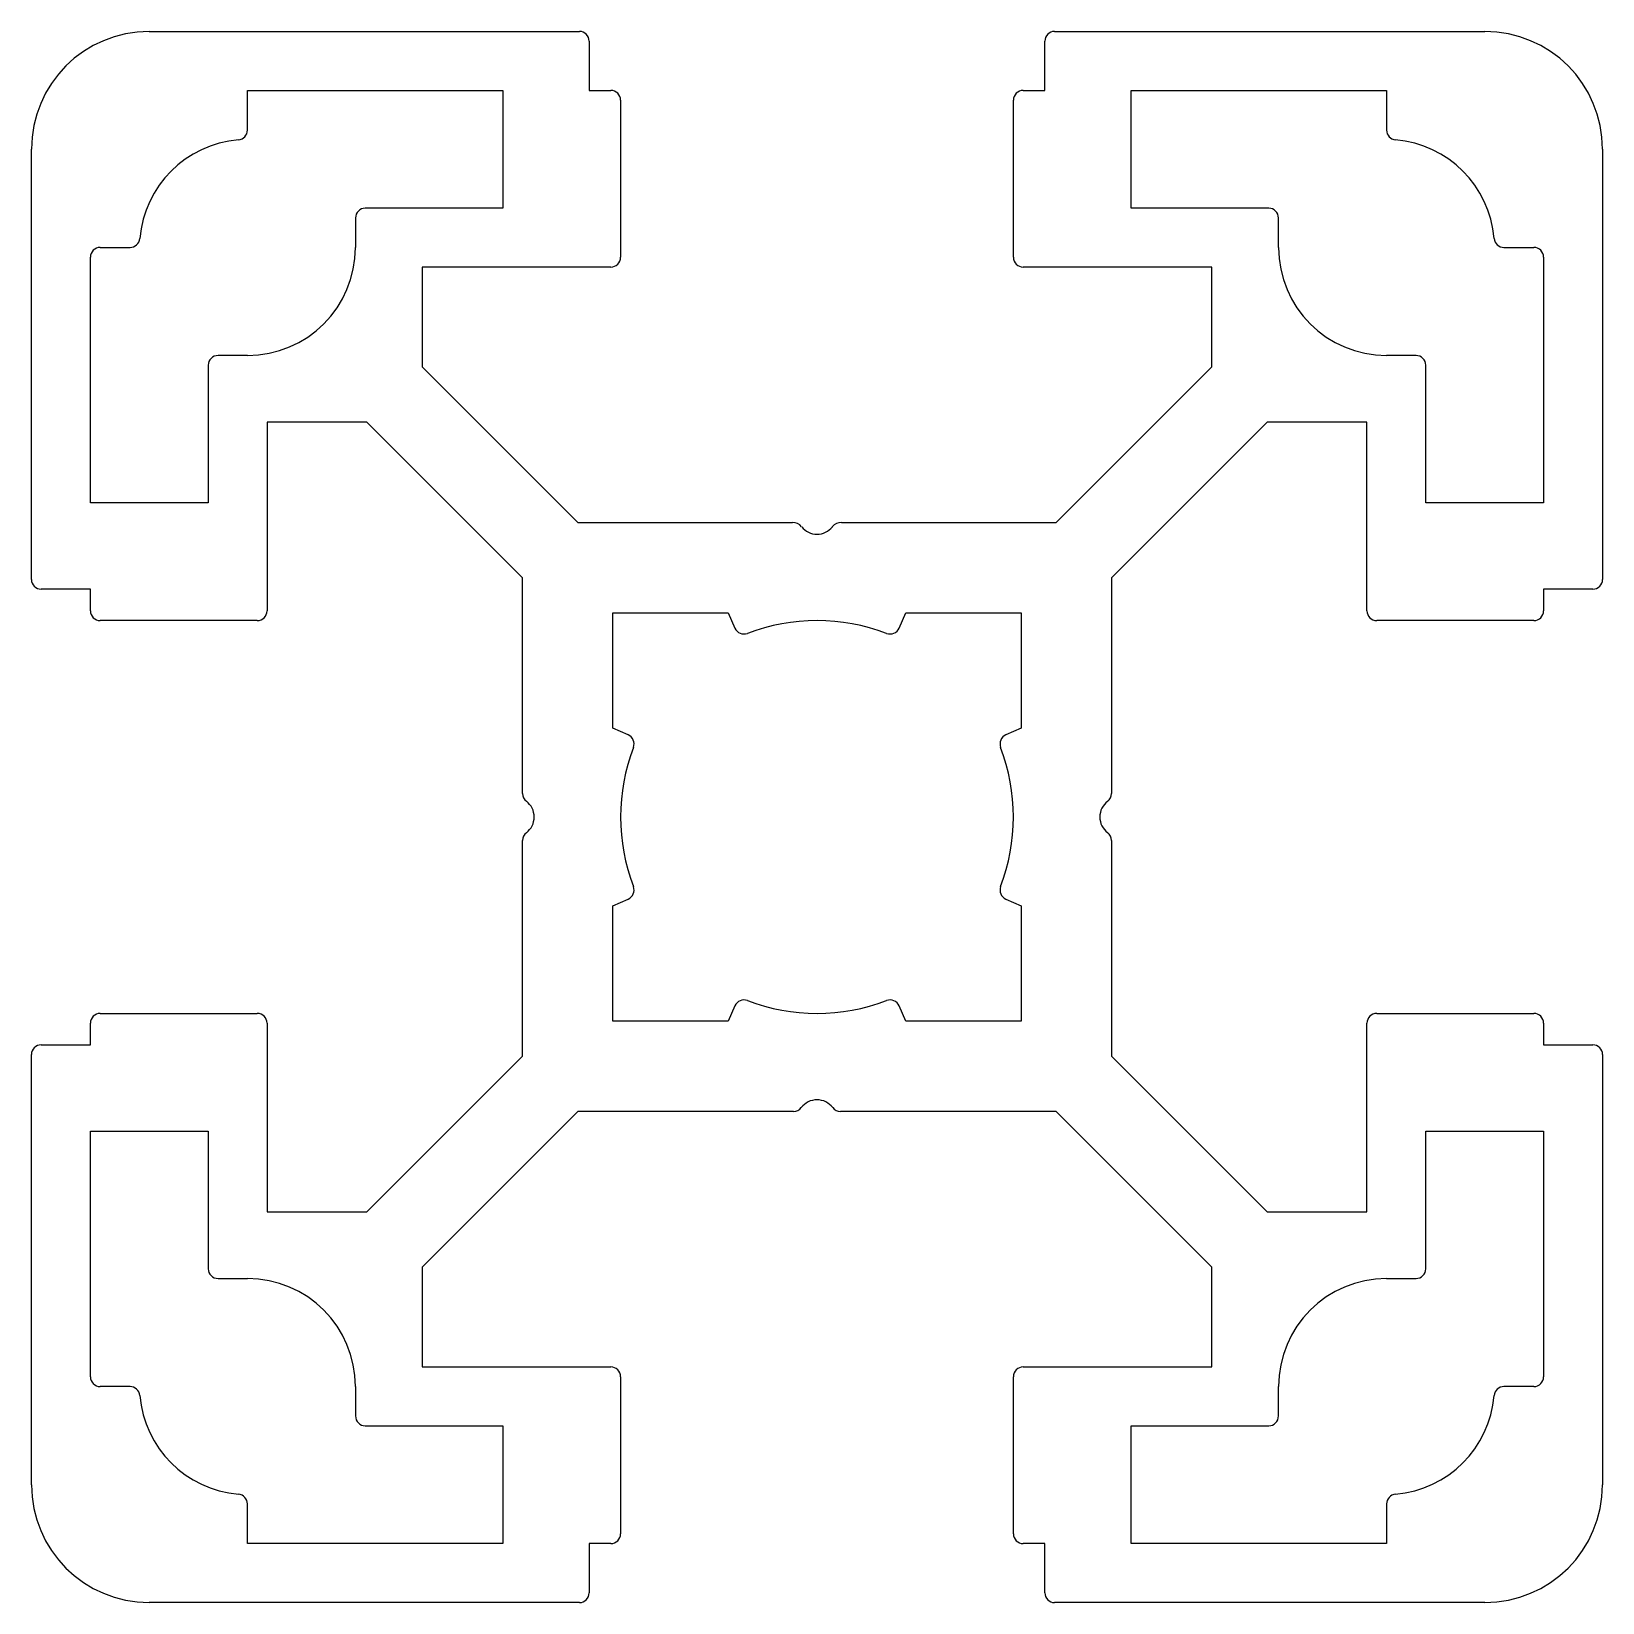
# Model space of a CAD drawing. Extents: x 1983.4 to 2023.4, y 1227.4 to 1267.4.
import ezdxf

# ---------------------------------------------------------------- set-up
doc = ezdxf.new("R2010")
doc.units = 0
doc.layers.get('0').update_dxf_attribs({"linetype": 'CONTINUOUS'})

msp = doc.modelspace()

# ---------------------------------------------------------------- linework, layer by layer
for p, q in [((1986.365, 1267.378), (1997.315, 1267.378)), ((2009.415, 1267.378), (2020.365, 1267.378)), ((1997.565, 1267.128), (1997.565, 1265.878)), ((2009.165, 1265.878), (2009.165, 1267.128)), ((1988.865, 1264.867), (1988.865, 1265.878)), ((1988.865, 1265.878), (1995.365, 1265.878)), ((1995.365, 1265.878), (1995.365, 1262.878)), ((1997.565, 1265.878), (1998.115, 1265.878)), ((1998.365, 1265.628), (1998.365, 1261.628)), ((2008.365, 1261.628), (2008.365, 1265.628)), ((2008.615, 1265.878), (2009.165, 1265.878)), ((2011.365, 1262.878), (2011.365, 1265.878)), ((2011.365, 1265.878), (2017.865, 1265.878)), ((2017.865, 1265.878), (2017.865, 1264.867)), ((1983.365, 1253.428), (1983.365, 1264.378)), ((2023.365, 1264.378), (2023.365, 1253.428)), ((1995.365, 1262.878), (1991.865, 1262.878)), ((2014.865, 1262.878), (2011.365, 1262.878)), ((1991.615, 1262.628), (1991.615, 1261.878)), ((2015.115, 1261.878), (2015.115, 1262.628)), ((1984.865, 1255.378), (1984.865, 1261.628)), ((1985.115, 1261.878), (1985.875, 1261.878)), ((2020.854, 1261.878), (2021.615, 1261.878)), ((2021.865, 1261.628), (2021.865, 1255.378)), ((1993.315, 1261.378), (1993.315, 1258.842)), ((1998.115, 1261.378), (1993.315, 1261.378)), ((2013.415, 1261.378), (2008.615, 1261.378)), ((2013.415, 1258.842), (2013.415, 1261.378)), ((1987.865, 1258.878), (1987.865, 1255.378)), ((1988.865, 1259.128), (1988.115, 1259.128)), ((1993.315, 1258.842), (1997.279, 1254.878)), ((2009.451, 1254.878), (2013.415, 1258.842)), ((2018.615, 1259.128), (2017.865, 1259.128)), ((2018.865, 1255.378), (2018.865, 1258.878)), ((1989.365, 1257.428), (1989.365, 1252.628)), ((1991.901, 1257.428), (1989.365, 1257.428)), ((1995.865, 1253.464), (1991.901, 1257.428)), ((2014.829, 1257.428), (2010.865, 1253.464)), ((2017.365, 1257.428), (2014.829, 1257.428)), ((2017.365, 1252.628), (2017.365, 1257.428)), ((1987.865, 1255.378), (1984.865, 1255.378)), ((2021.865, 1255.378), (2018.865, 1255.378)), ((1997.279, 1254.878), (2002.74, 1254.878)), ((2003.989, 1254.878), (2009.451, 1254.878)), ((1995.865, 1247.978), (1995.865, 1253.464)), ((2010.865, 1253.464), (2010.865, 1247.978)), ((1984.865, 1253.178), (1983.615, 1253.178)), ((1984.865, 1252.628), (1984.865, 1253.178)), ((2021.865, 1253.178), (2021.865, 1252.628)), ((2023.115, 1253.178), (2021.865, 1253.178)), ((1998.165, 1249.639), (1998.165, 1252.578)), ((1998.165, 1252.578), (2001.104, 1252.578)), ((2001.104, 1252.578), (2001.274, 1252.187)), ((2005.456, 1252.187), (2005.626, 1252.578)), ((2005.626, 1252.578), (2008.565, 1252.578)), ((2008.565, 1252.578), (2008.565, 1249.639)), ((1989.115, 1252.378), (1985.115, 1252.378)), ((2021.615, 1252.378), (2017.615, 1252.378)), ((1998.556, 1249.469), (1998.165, 1249.639)), ((2008.565, 1249.639), (2008.174, 1249.469)), ((1995.865, 1241.292), (1995.865, 1246.778)), ((2010.865, 1246.778), (2010.865, 1241.292)), ((1998.165, 1245.117), (1998.556, 1245.287)), ((2008.174, 1245.287), (2008.565, 1245.117)), ((1998.165, 1242.178), (1998.165, 1245.117)), ((2008.565, 1245.117), (2008.565, 1242.178)), ((2001.274, 1242.569), (2001.104, 1242.178)), ((2005.626, 1242.178), (2005.456, 1242.569)), ((1984.865, 1241.578), (1984.865, 1242.128)), ((1985.115, 1242.378), (1989.115, 1242.378)), ((1989.365, 1242.128), (1989.365, 1237.328)), ((2001.104, 1242.178), (1998.165, 1242.178)), ((2008.565, 1242.178), (2005.626, 1242.178)), ((2017.365, 1237.328), (2017.365, 1242.128)), ((2017.615, 1242.378), (2021.615, 1242.378)), ((2021.865, 1242.128), (2021.865, 1241.578)), ((1983.365, 1230.378), (1983.365, 1241.328)), ((1983.615, 1241.578), (1984.865, 1241.578)), ((1991.901, 1237.328), (1995.865, 1241.292)), ((2010.865, 1241.292), (2014.829, 1237.328)), ((2021.865, 1241.578), (2023.115, 1241.578)), ((2023.365, 1241.328), (2023.365, 1230.378)), ((1997.279, 1239.878), (1993.315, 1235.914)), ((2002.765, 1239.878), (1997.279, 1239.878)), ((2009.451, 1239.878), (2003.965, 1239.878)), ((2013.415, 1235.914), (2009.451, 1239.878)), ((1984.865, 1233.128), (1984.865, 1239.378)), ((1984.865, 1239.378), (1987.865, 1239.378)), ((1987.865, 1239.378), (1987.865, 1235.878)), ((2018.865, 1235.878), (2018.865, 1239.378)), ((2018.865, 1239.378), (2021.865, 1239.378)), ((2021.865, 1239.378), (2021.865, 1233.128)), ((1989.365, 1237.328), (1991.901, 1237.328)), ((2014.829, 1237.328), (2017.365, 1237.328)), ((1988.115, 1235.628), (1988.865, 1235.628)), ((1993.315, 1235.914), (1993.315, 1233.378)), ((2013.415, 1233.378), (2013.415, 1235.914)), ((2017.865, 1235.628), (2018.615, 1235.628)), ((1993.315, 1233.378), (1998.115, 1233.378)), ((2008.615, 1233.378), (2013.415, 1233.378)), ((1985.875, 1232.878), (1985.115, 1232.878)), ((1991.615, 1232.878), (1991.615, 1232.128)), ((1998.365, 1233.128), (1998.365, 1229.128)), ((2008.365, 1229.128), (2008.365, 1233.128)), ((2015.115, 1232.128), (2015.115, 1232.878)), ((2021.615, 1232.878), (2020.854, 1232.878)), ((1991.865, 1231.878), (1995.365, 1231.878)), ((1995.365, 1231.878), (1995.365, 1228.878)), ((2011.365, 1228.878), (2011.365, 1231.878)), ((2011.365, 1231.878), (2014.865, 1231.878)), ((1988.865, 1228.878), (1988.865, 1229.888)), ((2017.865, 1229.888), (2017.865, 1228.878)), ((1995.365, 1228.878), (1988.865, 1228.878)), ((1997.565, 1228.878), (1997.565, 1227.628)), ((1998.115, 1228.878), (1997.565, 1228.878)), ((2009.165, 1228.878), (2008.615, 1228.878)), ((2009.165, 1227.628), (2009.165, 1228.878)), ((2017.865, 1228.878), (2011.365, 1228.878)), ((1997.315, 1227.378), (1986.365, 1227.378)), ((2020.365, 1227.378), (2009.415, 1227.378))]:
    msp.add_line(p, q)
for centre, radius, start, end in [((1986.365, 1264.378), 3, 90, 180), ((1997.315, 1267.128), 0.25, 0, 90), ((2009.415, 1267.128), 0.25, 90, 180), ((2020.365, 1264.378), 3, 0, 90), ((1998.115, 1265.628), 0.25, 0, 90), ((2008.615, 1265.628), 0.25, 90, 180), ((1988.615, 1264.867), 0.25, 274.7802, 0), ((2018.115, 1264.867), 0.25, 180, 265.2198), ((1988.865, 1261.878), 2.75, 94.7802, 175.2198), ((2017.865, 1261.878), 2.75, 4.7802, 85.2198), ((1991.865, 1262.628), 0.25, 90, 180), ((2014.865, 1262.628), 0.25, 0, 90), ((1985.875, 1262.128), 0.25, 270, 355.2198), ((2020.854, 1262.128), 0.25, 184.7802, 270), ((1985.115, 1261.628), 0.25, 90, 180), ((1988.865, 1261.878), 2.75, 270, 0), ((1998.115, 1261.628), 0.25, 270, 360), ((2008.615, 1261.628), 0.25, 180, 270), ((2017.865, 1261.878), 2.75, 180, 270), ((2021.615, 1261.628), 0.25, 0, 90), ((1988.115, 1258.878), 0.25, 90, 180), ((2018.615, 1258.878), 0.25, 0, 90), ((2002.74, 1254.578), 0.3, 38.6822, 90), ((2003.989, 1254.578), 0.3, 90, 141.3178), ((2003.365, 1255.078), 0.5, 218.6822, 321.3178), ((1983.615, 1253.428), 0.25, 180, 270), ((2023.115, 1253.428), 0.25, 270, 360), ((1985.115, 1252.628), 0.25, 180, 270), ((1989.115, 1252.628), 0.25, 270, 360), ((2017.615, 1252.628), 0.25, 180, 270), ((2021.615, 1252.628), 0.25, 270, 360), ((2001.503, 1252.287), 0.25, 203.5, 290.7706), ((2003.365, 1247.378), 5, 69.2294, 110.7706), ((2005.227, 1252.287), 0.25, 249.2294, 336.5), ((1998.456, 1249.24), 0.25, 339.2294, 66.5), ((2008.274, 1249.24), 0.25, 113.5, 200.7706), ((2003.365, 1247.378), 5, 159.2294, 200.7706), ((2003.365, 1247.378), 5, 339.2294, 20.7706), ((1996.115, 1247.978), 0.25, 180, 233.1301), ((1995.665, 1247.378), 0.5, 306.8699, 53.1301), ((2011.065, 1247.378), 0.5, 126.8699, 233.1301), ((2010.615, 1247.978), 0.25, 306.8699, 0), ((1996.115, 1246.778), 0.25, 126.8699, 180), ((2010.615, 1246.778), 0.25, 0, 53.1301), ((1998.456, 1245.516), 0.25, 293.5, 20.7706), ((2008.274, 1245.516), 0.25, 159.2294, 246.5), ((2001.503, 1242.469), 0.25, 69.2294, 156.5), ((2003.365, 1247.378), 5, 249.2294, 290.7706), ((2005.227, 1242.469), 0.25, 23.5, 110.7706), ((1985.115, 1242.128), 0.25, 90, 180), ((1989.115, 1242.128), 0.25, 0, 90), ((2017.615, 1242.128), 0.25, 90, 180), ((2021.615, 1242.128), 0.25, 0, 90), ((1983.615, 1241.328), 0.25, 90, 180), ((2023.115, 1241.328), 0.25, 0, 90), ((2003.365, 1239.678), 0.5, 36.8699, 143.1301), ((2002.765, 1240.128), 0.25, 270, 323.1301), ((2003.965, 1240.128), 0.25, 216.8699, 270), ((1988.115, 1235.878), 0.25, 180, 270), ((1988.865, 1232.878), 2.75, 0, 90), ((2017.865, 1232.878), 2.75, 90, 180), ((2018.615, 1235.878), 0.25, 270, 0), ((1998.115, 1233.128), 0.25, 0, 90), ((2008.615, 1233.128), 0.25, 90, 180), ((1985.115, 1233.128), 0.25, 180, 270), ((1985.875, 1232.628), 0.25, 4.7802, 90), ((2020.854, 1232.628), 0.25, 90, 175.2198), ((2021.615, 1233.128), 0.25, 270, 0), ((1988.865, 1232.878), 2.75, 184.7802, 265.2198), ((2017.865, 1232.878), 2.75, 274.7802, 355.2198), ((1991.865, 1232.128), 0.25, 180, 270), ((2014.865, 1232.128), 0.25, 270, 360), ((1986.365, 1230.378), 3, 180, 270), ((1988.615, 1229.888), 0.25, 0, 85.2198), ((2018.115, 1229.888), 0.25, 94.7802, 180), ((2020.365, 1230.378), 3, 270, 0), ((1998.115, 1229.128), 0.25, 270, 360), ((2008.615, 1229.128), 0.25, 180, 270), ((1997.315, 1227.628), 0.25, 270, 0), ((2009.415, 1227.628), 0.25, 180, 270)]:
    msp.add_arc(centre, radius, start, end)

doc.saveas('drawing.dxf')
